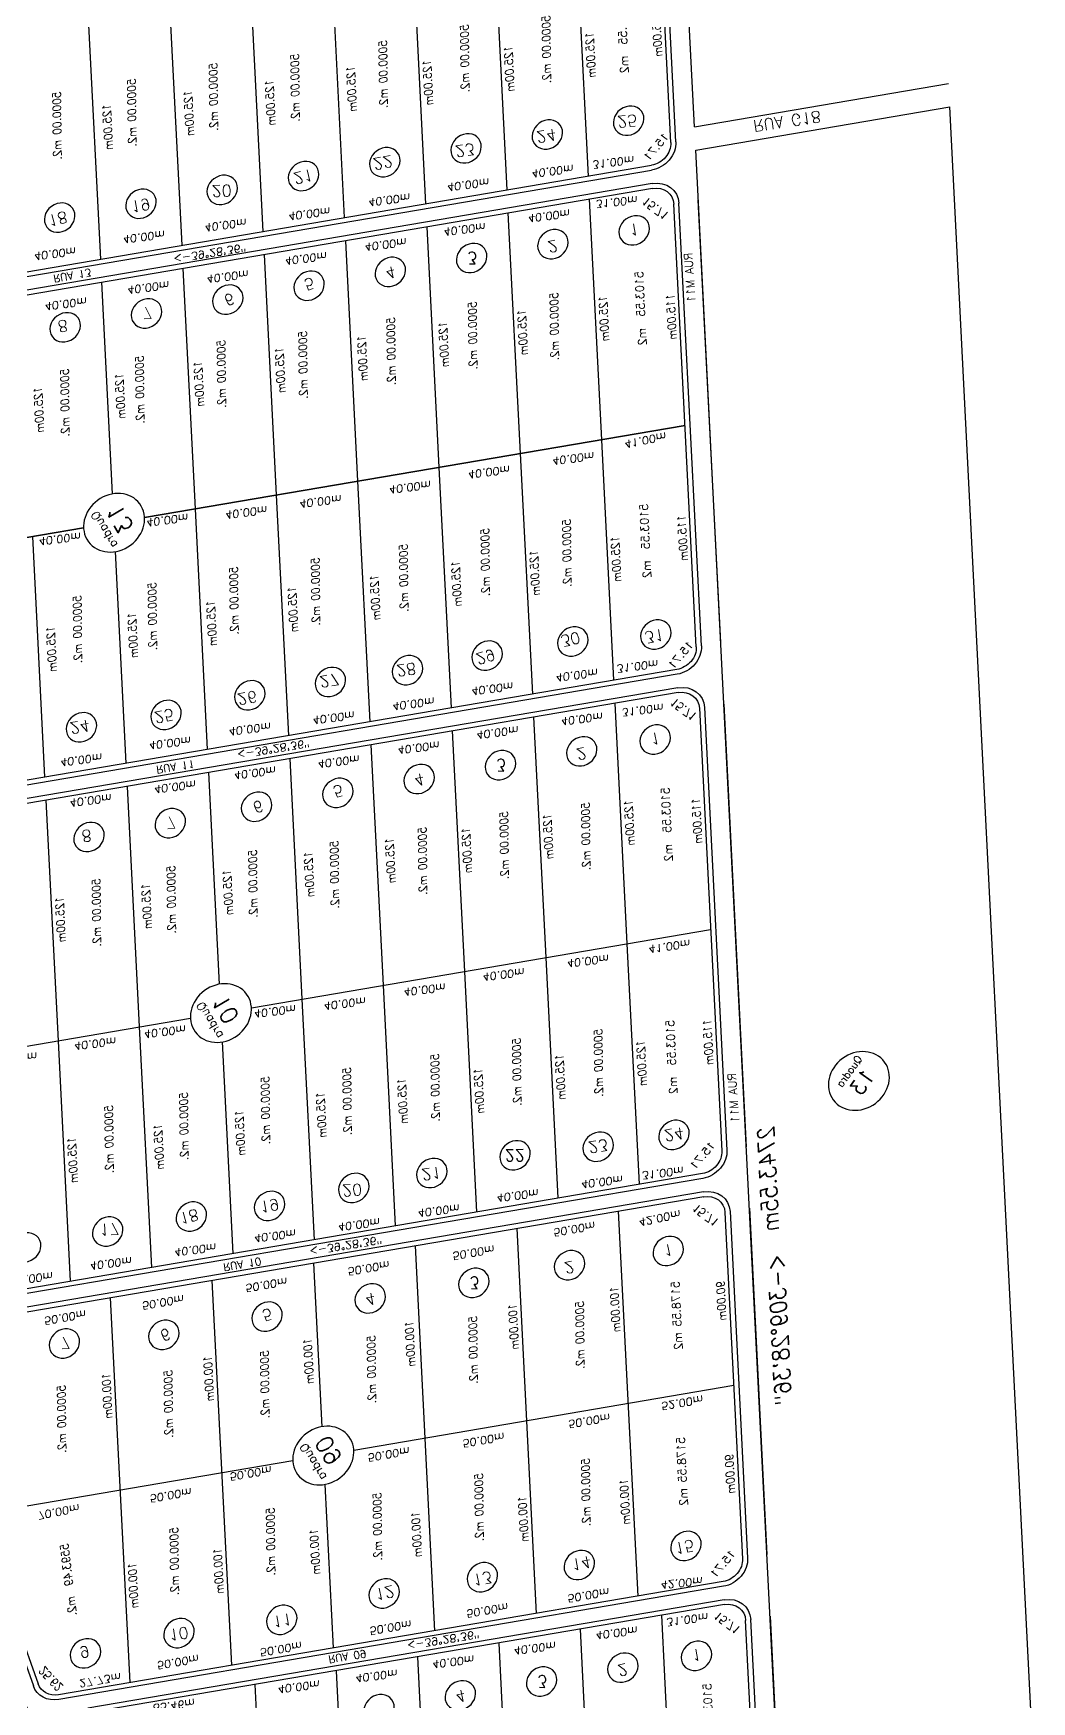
# Model space of a CAD drawing. Extents: x -23785941 to 8798891, y -8418521 to 21897894.
# Drawn here: x -2599359 to -2469920, y 4571250 to 4787501 of the extents above; entities that cross this region are included whole.
import ezdxf
from ezdxf.enums import TextEntityAlignment as Align

# ---------------------------------------------------------------- set-up
doc = ezdxf.new("R2010")
doc.units = 0
doc.header["$MEASUREMENT"] = 0
doc.header["$PDMODE"] = 34
doc.header["$PDSIZE"] = 1
doc.layers.get('0').update_dxf_attribs({"linetype": 'CONTINUOUS'})
for name, color, linetype in [('CALCADA', 3, 'CONTINUOUS'), ('REG60_100', 2, 'CONTINUOUS'), ('RUA', 1, 'CONTINUOUS')]:
    doc.layers.add(name, color=color, linetype=linetype)
doc.styles.add('1_5MM', font='romans.shx', dxfattribs={"height": 6})
doc.styles.add('1MM', font='romans.shx', dxfattribs={"height": 4})
doc.styles.add('2MM', font='romans.shx', dxfattribs={"height": 8})

# ---------------------------------------------------------------- blocks, each defined once
blk = doc.blocks.new('A$C3D774E76')
for p, q in [((-21727.19, -2539.44), (-21510.73, -2414.37)), ((-21909.72, -2447.41), (-21816.88, -2422.94)), ((-21642.03, -2710.83), (-21805.67, -2427.61)), ((-22052.45, -2947.96), (-22348.12, -2436.24)), ((-21631.64, -2704.82), (-21788.29, -2433.7)), ((-21832.18, -2581.62), (-21909.72, -2447.41)), ((-21747.21, -2504.81), (-21638.97, -2442.27)), ((-21815.2, -2810.88), (-22024.34, -2448.91)), ((-21707.18, -2574.08), (-21490.72, -2449.01)), ((-21961.29, -2558.05), (-21788.11, -2457.99)), ((-22303.76, -2762.86), (-22473.4, -2469.26)), ((-21936.27, -2601.34), (-21763.1, -2501.29)), ((-21667.16, -2643.35), (-21450.7, -2518.28)), ((-22129.44, -2540.87), (-22056.9, -2666.42)), ((-21981.18, -2547.6), (-22089.41, -2610.14)), ((-21811.68, -2587.1), (-21738.09, -2544.58)), ((-21687.17, -2608.71), (-21591.93, -2553.68)), ((-21647.15, -2677.98), (-21430.68, -2552.91)), ((-22407.32, -2583.62), (-22303.76, -2762.86)), ((-21961.17, -2582.24), (-22069.4, -2644.77)), ((-21886.24, -2687.93), (-21713.07, -2587.87)), ((-22042.06, -2941.96), (-22239.76, -2599.79)), ((-21911.26, -2644.64), (-21837.66, -2602.11)), ((-22268.92, -3073.03), (-22538.88, -2605.79)), ((-22089.41, -2610.14), (-22197.65, -2672.67)), ((-21723.61, -2769.51), (-21817.17, -2607.6)), ((-21941.16, -2616.87), (-22036.4, -2671.9)), ((-21861.23, -2731.22), (-21688.06, -2631.17)), ((-22069.4, -2644.77), (-22177.64, -2707.31)), ((-21921.15, -2651.51), (-22029.38, -2714.04)), ((-22525.95, -2652.16), (-22279.31, -3079.03)), ((-21540.05, -2663.45), (-21617.98, -2708.48)), ((-21836.22, -2774.52), (-21663.04, -2674.46)), ((-22208.04, -2678.68), (-22316.27, -2741.21)), ((-21611.98, -2718.87), (-21544.44, -2679.85)), ((-22062.38, -2686.91), (-22157.62, -2741.94)), ((-21901.14, -2686.14), (-22009.37, -2748.68)), ((-22041.89, -2692.39), (-21928.82, -2888.08)), ((-22188.03, -2713.31), (-22283.27, -2768.34)), ((-22029.38, -2714.04), (-22137.61, -2776.58)), ((-21881.13, -2720.77), (-21989.36, -2783.31)), ((-21801.54, -2814.54), (-21645.69, -2724.49)), ((-21795.54, -2824.93), (-21639.68, -2734.88)), ((-22168.02, -2747.95), (-22276.25, -2810.48)), ((-22009.37, -2748.68), (-22117.6, -2811.21)), ((-21861.11, -2755.41), (-21969.35, -2817.94)), ((-22309.25, -2783.35), (-22404.49, -2838.38)), ((-22148, -2782.58), (-22256.24, -2845.12)), ((-21989.36, -2783.31), (-22097.59, -2845.85)), ((-22155.68, -3019.15), (-22288.75, -2788.83)), ((-22288.75, -2788.83), (-22155.68, -3019.15)), ((-21841.1, -2790.04), (-21949.34, -2852.58)), ((-22276.25, -2810.48), (-22384.48, -2873.02)), ((-22127.99, -2817.21), (-22236.23, -2879.75)), ((-21969.35, -2817.94), (-22077.58, -2880.48)), ((-22028.4, -2945.61), (-21829.25, -2830.55)), ((-22414.88, -2844.38), (-22523.12, -2906.92)), ((-22256.24, -2845.12), (-22364.47, -2907.65)), ((-22022.39, -2956), (-21823.25, -2840.94)), ((-22107.98, -2851.85), (-22216.21, -2914.38)), ((-21949.34, -2852.58), (-22057.57, -2915.11)), ((-22394.87, -2879.02), (-22503.1, -2941.55)), ((-22236.23, -2879.75), (-22344.46, -2942.29)), ((-22087.97, -2886.48), (-22196.2, -2949.02)), ((-22374.86, -2913.65), (-22470.1, -2968.69)), ((-22216.21, -2914.38), (-22324.45, -2976.92)), ((-22067.96, -2921.12), (-22176.19, -2983.65)), ((-22354.85, -2948.29), (-22463.08, -3010.82)), ((-22196.2, -2949.02), (-22304.44, -3011.55)), ((-22056.11, -2961.62), (-22255.25, -3076.69)), ((-22050.1, -2972.01), (-22249.25, -3087.08)), ((-22334.84, -2982.92), (-22443.07, -3045.46)), ((-22176.19, -2983.65), (-22284.42, -3046.19)), ((-22155.68, -3019.15), (-22176.19, -2983.65)), ((-22314.83, -3017.56), (-22423.06, -3080.09)), ((-22294.81, -3052.19), (-22403.05, -3114.73)), ((-22282.96, -3092.7), (-22482.11, -3207.76)), ((-22282.15, -3106.09), (-22476.11, -3218.15))]:
    blk.add_line(p, q)
at = {"color": 1}
for p, q in [((-21544.44, -2679.85), (-22271.76, -3100.08)), ((-21481.9, -2788.08), (-22209.23, -3208.32)), ((-22282.15, -3106.09), (-22938.52, -3485.33)), ((-22282.15, -3106.09), (-22219.62, -3214.32)), ((-22271.76, -3100.08), (-22209.23, -3208.32))]:
    blk.add_line(p, q, dxfattribs=at)
for centre in [(-21814.99, -2449.37), (-21793.84, -2490.42), (-21956.16, -2527.9), (-21766.72, -2533.04), (-22010.19, -2540.06), (-21696.79, -2544.92), (-21928.07, -2567.98), (-21990.86, -2575.55), (-21745.39, -2579.15), (-21676.78, -2579.55), (-21970.57, -2611.4), (-21902.94, -2612.12), (-21656.77, -2614.18), (-21720.96, -2620.86), (-21950.15, -2643.97), (-21636.76, -2648.82), (-21877.81, -2656.26), (-21695.23, -2660.96), (-22167.96, -2678.63), (-21930.99, -2680.88), (-21618.34, -2679.94), (-21851.38, -2699.81), (-22217.99, -2706.38), (-22147.95, -2713.26), (-21669.37, -2706.67), (-21912.48, -2714.58), (-22196.26, -2741.87), (-21828.4, -2740.98), (-22127.46, -2750.5), (-21893.53, -2751.04), (-22177.97, -2779.07), (-21802.97, -2782.32), (-22107.45, -2785.14), (-21870.63, -2784.9), (-22396.68, -2811.92), (-22157.96, -2813.28), (-22087.43, -2819.77), (-21851.49, -2816.9), (-22446.03, -2840.44), (-22376.67, -2846.56), (-22138.37, -2845.77), (-22067.42, -2854.41), (-22426.02, -2875.08), (-22356.66, -2881.19), (-22119.22, -2879.98), (-22047.41, -2889.04), (-22406.01, -2909.71), (-22336.65, -2915.83), (-22097.92, -2916.33), (-22029, -2920.17), (-22386, -2944.34), (-22316.63, -2950.46), (-22074.34, -2949.73), (-22365.99, -2978.98), (-22296.62, -2985.1), (-22345.98, -3013.61), (-22276.61, -3019.73), (-22325.97, -3048.25), (-22256.6, -3054.37), (-22305.96, -3082.88)]:
    blk.add_circle(centre, 7.5)
at = {"color": 5}
for centre in [(-21824.67, -2594.61), (-22049.39, -2679.41), (-22296.26, -2775.85), (-21815.71, -2901.94)]:
    blk.add_circle(centre, 15, dxfattribs=at)
at = {"color": 0}
for centre, radius, start in [((-21778.11, -2601.73), 194.76, 87.25008), ((-21814.33, -2432.61), 10, 30.01869)]:
    blk.add_arc(centre, radius, start, 104.76369, dxfattribs=at)
for centre, start, end in [((-21622.98, -2699.82), 210.01869, 300.01869), ((-21650.69, -2715.83), 300.01869, 30.01869), ((-21806.54, -2805.88), 210.01869, 300.01869), ((-21834.25, -2821.89), 300.01869, 30.01869), ((-22033.4, -2936.95), 210.01869, 300.01869), ((-22061.11, -2952.96), 300.01869, 30.01869), ((-22260.26, -3068.03), 210.01869, 300.01869), ((-22287.96, -3084.04), 300.01869, 30.01869)]:
    blk.add_arc(centre, 10, start, end)
for p in [(-21801.99, -2433.99), (-21631.64, -2704.82), (-21642.03, -2710.83), (-21617.98, -2708.48), (-21645.69, -2724.49), (-21815.2, -2810.88), (-21801.54, -2814.54), (-21825.59, -2816.89), (-21829.25, -2830.55), (-22042.06, -2941.96), (-22052.45, -2947.96), (-22028.4, -2945.61), (-22056.11, -2961.62), (-22268.92, -3073.03), (-22279.31, -3079.03), (-22255.25, -3076.69), (-22282.96, -3092.7)]:
    blk.add_point(p)
at = {"layer": 'CALCADA'}
for p, q in [((-21910.36, -2444.99), (-21817.51, -2420.53)), ((-21639.87, -2709.58), (-21803.5, -2426.36)), ((-22050.29, -2946.71), (-22345.95, -2434.98)), ((-21633.81, -2706.07), (-21790.46, -2434.95)), ((-21825.59, -2816.89), (-22041.22, -2443.7)), ((-21823.43, -2815.63), (-22039.05, -2442.45)), ((-21817.37, -2812.13), (-22026.51, -2450.16)), ((-22044.22, -2943.21), (-22241.92, -2601.04)), ((-22271.08, -3074.28), (-22541.04, -2607.04)), ((-22523.78, -2650.91), (-22277.14, -3077.78)), ((-21538.8, -2665.62), (-21616.73, -2710.64)), ((-21800.29, -2816.7), (-21644.44, -2726.65)), ((-22027.15, -2947.78), (-21828, -2832.71)), ((-22054.85, -2963.79), (-22254, -3078.85)), ((-22281.71, -3094.86), (-22480.86, -3209.92))]:
    blk.add_line(p, q, dxfattribs=at)
for centre, radius, start, end in [((-21778.11, -2601.73), 192.26, 87.25008, 104.76369), ((-21622.98, -2699.82), 12.5, 210.01869, 300.01869), ((-21650.69, -2715.83), 12.5, 300.01869, 30.01869), ((-21834.25, -2821.89), 12.5, 300.01869, 30.01869), ((-21806.54, -2805.88), 12.5, 210.01869, 300.01869), ((-22061.11, -2952.96), 12.5, 300.01869, 30.01869), ((-22033.4, -2936.95), 12.5, 210.01869, 300.01869), ((-22260.26, -3068.03), 12.5, 210.01869, 300.01869), ((-22287.96, -3084.04), 12.5, 300.01869, 30.01869)]:
    blk.add_arc(centre, radius, start, end, dxfattribs=at)
at = {"layer": 'CALCADA', "color": 0}
blk.add_arc((-21814.33, -2432.61), 12.5, 30.01869, 104.76369, dxfattribs=at)
at = {"color": 1, "style": '1MM'}
for p in [(-21705.48, -2589.9), (-21907.75, -2663.13), (-22146.3, -2774.34), (-22381.68, -2888.69)]:
    blk.add_text('<-39%%d28\'36" ', height=4, rotation=300.39386, dxfattribs=at).set_placement(p, align=Align.MIDDLE)
at = {"char_height": 6, "attachment_point": 1, "style": '1_5MM'}
for s, insert, width, rotation in [('9', (-21814.11, -2446.28), 7.631, 297.06745), ('7', (-21954.95, -2524.88), 3.942, 306.6149), ('6', (-21925.48, -2565.57), 3.942, 288.92293), ('4', (-21674.77, -2576.17), 5.226, 298.54984), ('5', (-21901.68, -2609.69), 8.212, 292.44243), ('3', (-21655.81, -2610.82), 7.465, 312.12015), ('19', (-21949.84, -2638.65), 16, 299.42134), ('2', (-21634.14, -2644.87), 11.198, 297.64789), ('4', (-21875.8, -2652.88), 5.226, 298.54984), ('8', (-22167.76, -2674.74), 4.927, 301.55036), ('1', (-21617.11, -2676.91), 5.972, 298.72561), ('3', (-21850.42, -2696.45), 7.465, 312.12015), ('7', (-22146.73, -2710.25), 3.942, 306.6149), ('25', (-22195.84, -2735.51), 16, 297.64477), ('2', (-21825.78, -2737.03), 11.198, 297.64789), ('6', (-22124.87, -2748.09), 3.942, 288.92293), ('26', (-22177.25, -2771.98), 25, 299.42132), ('5', (-22106.18, -2782.7), 8.212, 292.44243), ('1', (-21801.74, -2779.29), 5.972, 298.72561), ('8', (-22396.48, -2808.03), 4.927, 301.55036), ('27', (-22158.51, -2807.92), 25, 299.49206), ('4', (-22085.42, -2816.39), 5.226, 298.54984), ('7', (-22375.45, -2843.54), 3.942, 306.6149), ('28', (-22138.68, -2840.08), 25, 300.39434), ('3', (-22066.47, -2851.05), 7.465, 312.12015), ('19', (-22424.99, -2869.14), 16, 299.53544), ('29', (-22118.06, -2873.86), 16, 292.47715), ('6', (-22354.07, -2878.78), 3.942, 288.92293), ('2', (-22044.79, -2885.09), 11.198, 297.64789), ('5', (-22335.38, -2913.39), 8.212, 292.44243), ('30', (-22098.94, -2910.72), 16, 296.94214), ('1', (-22027.77, -2917.14), 5.972, 298.72561), ('4', (-22314.62, -2947.08), 5.226, 298.54984), ('31', (-22073.71, -2943.37), 16, 299.20839), ('3', (-22295.67, -2981.73), 7.465, 312.12015), ('2', (-22273.99, -3015.78), 11.198, 297.64789), ('1', (-22255.37, -3051.33), 5.972, 298.72561), ('25', (-22306.24, -3076.8), 16, 304.1042), ('RUA G18', (-22260.9, -3127.33), 226.937, 301.43854)]:
    blk.add_mtext(s, dxfattribs=dict(at, insert=insert, width=width, rotation=rotation))
for s, insert, rotation in [('10', (-21793.45, -2484.71), 301.64702), ('11', (-21765.76, -2527.69), 298.51353), ('17', (-21991.53, -2571.34), 305.83036), ('12', (-21744.82, -2574.17), 297.64476), ('18', (-21970.42, -2605.18), 294.52259), ('13', (-21719.83, -2615.1), 298.09885), ('14', (-21694.96, -2656.75), 299.42134), ('20', (-21930.78, -2674.21), 305.83051), ('24', (-22218.4, -2700.54), 300.42822), ('15', (-21668.95, -2700.49), 298.6081), ('21', (-21912.09, -2708.9), 300.86223), ('22', (-21894.23, -2745.49), 309.3778), ('23', (-21870.59, -2779.66), 300.86214), ('24', (-21851.44, -2811.65), 300.86214), ('18', (-22445.19, -2834.06), 294.52261), ('20', (-22406.17, -2903.8), 307.76033), ('21', (-22384.97, -2938.79), 295.80295), ('22', (-22365.93, -2972.8), 298.92102), ('23', (-22345.23, -3007.28), 300.86235), ('24', (-22325.46, -3042.07), 301.23178)]:
    blk.add_mtext(s, dxfattribs=dict(at, insert=insert, rotation=rotation))
at = {"color": 1, "char_height": 4, "attachment_point": 1, "style": '1MM'}
for insert, rotation in [((-21836.31, -2587.92), 5.03393), ((-22060.91, -2672.07), 5.03393), ((-22307.52, -2769.1), 5.03393), ((-21827.93, -2908.45), 69.49536)]:
    blk.add_mtext('Quadra', dxfattribs=dict(at, insert=insert, rotation=rotation))
at = {"color": 1, "char_height": 8, "attachment_point": 1, "style": '2MM'}
for s, insert, width, rotation in [('09', (-21833.44, -2594.7), 20.682, 5.03393), ('10', (-22058.04, -2678.85), 20.682, 5.03393), ('13', (-22304.65, -2775.88), 20.682, 5.03393), ('13', (-21820.21, -2907.75), 17.5, 69.49536)]:
    blk.add_mtext(s, dxfattribs=dict(at, insert=insert, width=width, rotation=rotation))
at = {"layer": 'REG60_100', "style": '1MM'}
for s, rotation, p in [('25.62', 353.70366, (-21814.99, -2429.16)), ('27.73m', 300.01869, (-21798.54, -2447.61)), ('85.46m', 302.0038, (-21763.95, -2468.44)), ('70.00m', 298.93774, (-21884.9, -2478.89)), ('50.00m', 300.01869, (-21781.47, -2482.15)), ('100.00m', 30.01869, (-21829.41, -2486.47)), ('50.00m', 300.01869, (-21856.18, -2525.99)), ('100.00m', 30.01869, (-21808.39, -2522.84)), ('50.00m', 300.01869, (-21754.15, -2524.72)), ('40.00m', 302.77776, (-21732.05, -2520.97)), ('40.00m', 302.77776, (-21994.56, -2533.96)), ('100.00m', 30.01869, (-21920, -2529.57)), ('50.00m', 300.01869, (-21967.07, -2535.62)), ('40.00m', 302.77776, (-21711.89, -2553.41)), ('50.00m', 300.01869, (-21840.03, -2562.35)), ('40.00m', 302.77776, (-21975.86, -2568.06)), ('100.00m', 30.01869, (-21785.88, -2564.74)), ('50.00m', 300.01869, (-21728.39, -2572.27)), ('50.00m', 300.01869, (-21942.27, -2576.91)), ('100.00m', 30.01869, (-21894.98, -2572.86)), ('125.00m', 30.01869, (-22033.3, -2582.34)), ('40.00m', 302.77776, (-21693.41, -2586.42)), ('40.00m', 302.77776, (-22094.92, -2589.34)), ('40.00m', 302.77776, (-21954.73, -2603.79)), ('100.00m', 30.01869, (-21760.86, -2608.03)), ('50.00m', 300.01869, (-21704.87, -2613.67)), ('50.00m', 300.01869, (-21916.79, -2620.94)), ('100.00m', 30.01869, (-21870.59, -2615.5)), ('50.00m', 300.01869, (-21804.14, -2619.91)), ('40.00m', 302.77776, (-22076.22, -2623.44)), ('125.00m', 30.01869, (-22011.5, -2618.69)), ('40.00m', 302.77776, (-21673.25, -2621.1)), ('40.00m', 302.77776, (-21935.23, -2637.89)), ('125.00m', 30.01869, (-22141.53, -2644.87)), ('40.00m', 302.77776, (-22059.06, -2653.18)), ('125.00m', 30.01869, (-21991.49, -2653.32)), ('50.00m', 300.01869, (-21779.94, -2659.77)), ('100.00m', 30.01869, (-21733.35, -2652.72)), ('50.00m', 300.01869, (-21679.11, -2656.19)), ('40.00m', 302.77776, (-21653.66, -2656.35)), ('50.00m', 300.01869, (-21891.31, -2664.29)), ('100.00m', 30.01869, (-21845.57, -2658.79)), ('40.00m', 302.77776, (-21913.28, -2672.8)), ('125.00m', 30.01869, (-22119.73, -2681.22)), ('40.00m', 302.77776, (-22183.15, -2689.67)), ('125.00m', 30.01869, (-21973.31, -2689.09)), ('31.00m', 302.14168, (-21636.88, -2686.75)), ('40.00m', 302.77776, (-22203.79, -2697.4)), ('100.00m', 30.01869, (-21708.33, -2696.01)), ('42.00m', 304.34277, (-21654.51, -2694.91)), ('40.00m', 302.77776, (-22032.66, -2700.53)), ('100.00m', 30.01869, (-21819.93, -2702.74)), ('50.00m', 300.01869, (-21754.46, -2705.19)), ('15.71', 345.01869, (-21622.72, -2700.78)), ('40.00m', 302.77776, (-21893.78, -2706.9)), ('50.00m', 300.01869, (-21864.45, -2708.33)), ('125.00m', 30.01869, (-22261.72, -2717.01)), ('125.00m', 30.01869, (-22099.72, -2715.86)), ('15.71', 75.01869, (-21649.82, -2715.83)), ('40.00m', 302.77776, (-22162.02, -2725.4)), ('40.00m', 302.77776, (-22013.65, -2729.14)), ('125.00m', 30.01869, (-21953.29, -2723.73)), ('40.00m', 302.77776, (-22182.66, -2735.71)), ('40.00m', 302.77776, (-21875.09, -2741)), ('52.00m', 300.01869, (-21732.55, -2745.38)), ('40.00m', 302.77776, (-22306.44, -2750.96)), ('125.00m', 30.01869, (-22241.71, -2751.65)), ('125.00m', 30.01869, (-22081.54, -2751.63)), ('50.00m', 300.01869, (-21842.4, -2753.05)), ('100.00m', 30.01869, (-21794.92, -2746.04)), ('90.00m', 30.01869, (-21686.65, -2743.53)), ('40.00m', 302.77776, (-22142.51, -2759.5)), ('125.00m', 30.01869, (-21933.24, -2755.51)), ('40.00m', 302.77776, (-21994.14, -2763.24)), ('40.00m', 302.77776, (-22163.15, -2769.81)), ('40.00m', 302.77776, (-21853.96, -2776.73)), ('125.00m', 30.01869, (-22369.56, -2779.02)), ('125.00m', 30.01869, (-22221.7, -2784.83)), ('125.00m', 30.01869, (-22061.53, -2786.26)), ('125.00m', 30.01869, (-21913.23, -2790.14)), ('42.00m', 297.62956, (-21819.86, -2788.44)), ('90.00m', 30.01869, (-21764.58, -2788.56)), ('40.00m', 302.77776, (-22280.22, -2796.93)), ('40.00m', 302.77776, (-22120.57, -2794.41)), ('40.00m', 302.77776, (-21975.45, -2797.34)), ('40.00m', 302.77776, (-22141.21, -2804.72)), ('31.00m', 302.95393, (-21838.41, -2802.17)), ('125.00m', 30.01869, (-22349.55, -2813.66)), ('15.71', 345.01869, (-21806.45, -2806.48)), ('40.00m', 302.77776, (-22406.49, -2818.87)), ('125.00m', 30.01869, (-22201.69, -2819.46)), ('125.00m', 30.01869, (-22041.48, -2818.04)), ('15.71', 75.01869, (-21833.49, -2822.16)), ('40.00m', 302.77776, (-22431.67, -2828.81)), ('40.00m', 302.77776, (-22258.25, -2828.98)), ('40.00m', 302.77776, (-22101.06, -2828.51)), ('125.00m', 30.01869, (-21893.22, -2824.78)), ('40.00m', 302.77776, (-22121.71, -2838.82)), ('40.00m', 302.77776, (-21954.32, -2833.07)), ('40.00m', 302.77776, (-22387.19, -2854.68)), ('125.00m', 30.01869, (-22329.55, -2846.84)), ('125.00m', 30.01869, (-22021.46, -2852.68)), ('40.00m', 302.77776, (-22239.31, -2860.13)), ('125.00m', 30.01869, (-22180.49, -2853.93)), ('40.00m', 302.77776, (-22082.37, -2862.61)), ('115.00m', 30.01869, (-21881.04, -2855.85)), ('40.00m', 302.77776, (-22410.54, -2867.11)), ('41.00m', 301.45132, (-21934.63, -2867.96)), ('40.00m', 302.77776, (-22103.01, -2872.92)), ('125.00m', 30.01869, (-22470.22, -2884.01)), ('125.00m', 30.01869, (-22309.54, -2881.47)), ('40.00m', 302.77776, (-22366.52, -2887.73)), ('125.00m', 30.01869, (-22160.48, -2888.56)), ('125.00m', 30.01869, (-22001.45, -2887.31)), ('40.00m', 302.77776, (-22389.53, -2901.33)), ('40.00m', 302.77776, (-22216.8, -2897.99)), ('40.00m', 302.77776, (-22061.24, -2898.34)), ('40.00m', 302.77776, (-22081.88, -2908.65)), ('125.00m', 30.01869, (-22288.34, -2915.94)), ('115.00m', 30.01869, (-21980.61, -2913.38)), ('125.00m', 30.01869, (-22450.21, -2918.65)), ('40.00m', 302.77776, (-22349.34, -2922.42)), ('125.00m', 30.01869, (-22140.09, -2921.22)), ('31.00m', 302.95393, (-22045.7, -2923.78)), ('40.00m', 302.77776, (-22198.11, -2932.09)), ('31.00m', 302.95393, (-22066.34, -2934.09)), ('40.00m', 302.77776, (-22367.59, -2936.24)), ('15.71', 345.01869, (-22032.94, -2939.32)), ('125.00m', 30.01869, (-22428.73, -2952.37)), ('40.00m', 302.77776, (-22329.84, -2956.52)), ('125.00m', 30.01869, (-22268.32, -2950.57)), ('125.00m', 30.01869, (-22120.08, -2955.85)), ('15.71', 75.01869, (-22057.58, -2953.6)), ('40.00m', 302.77776, (-22348.09, -2970.35)), ('40.00m', 302.77776, (-22176.98, -2967.82)), ('125.00m', 30.01869, (-22408.72, -2987.01)), ('125.00m', 30.01869, (-22248.32, -2983.75)), ('115.00m', 30.01869, (-22107.89, -2986.92)), ('40.00m', 302.77776, (-22311.14, -2990.62)), ('40.00m', 302.77776, (-22329.39, -3004.45)), ('41.00m', 297.93348, (-22161.89, -3000.19)), ('125.00m', 30.01869, (-22386.96, -3017.66)), ('125.00m', 30.01869, (-22228.31, -3018.39)), ('40.00m', 302.77776, (-22290.01, -3026.35)), ('40.00m', 302.77776, (-22308.26, -3040.17)), ('115.00m', 30.01869, (-22207.47, -3044.45)), ('125.00m', 30.01869, (-22366.94, -3052.29)), ('31.00m', 304.18171, (-22274.38, -3055.79)), ('31.00m', 302.95393, (-22292.72, -3065.62)), ('15.71', 345.01869, (-22259.23, -3068.53)), ('125.00m', 30.01869, (-22346.93, -3086.92)), ('15.71', 75.01869, (-22285.84, -3086.16)), ('115.00m', 30.01869, (-22334.75, -3118))]:
    blk.add_text(s, height=4, rotation=rotation, dxfattribs=at).set_placement(p, align=Align.MIDDLE)
for s, rotation, p in [('5593.49  m2.', 26.49211, (-21850.82, -2466.21)), ('5000.00 m2.', 32.20035, (-21922.34, -2508.34)), ('5000.00 m2.', 32.20035, (-21824.6, -2511.28)), ('5000.00 m2.', 32.20035, (-21894.66, -2552.93)), ('5000.00 m2.', 32.20035, (-21802.28, -2553.24)), ('5000.00 m2.', 32.20035, (-21872.34, -2594.89)), ('5000.00 m2.', 32.20035, (-21774.6, -2597.83)), ('5000.00 m2.', 32.20035, (-22028.55, -2604.42)), ('5000.00 m2.', 32.20035, (-22010.24, -2636.39)), ('5000.00 m2.', 32.20035, (-21844.67, -2639.48)), ('5000.00 m2.', 32.20035, (-21750.47, -2641.73)), ('5000.00 m2.', 32.20035, (-22130.9, -2662.93)), ('5000.00 m2.', 32.20035, (-21990.96, -2671.67)), ('5000.00 m2.', 32.20035, (-21820.54, -2683.38)), ('5000.00 m2.', 32.20035, (-21722.8, -2686.32)), ('5000.00 m2.', 32.20035, (-22112.59, -2694.9)), ('5000.00 m2.', 32.20035, (-21968.76, -2705.1)), ('5000.00 m2.', 32.20035, (-22093.3, -2730.19)), ('5000.00 m2.', 32.20035, (-21792.86, -2727.97)), ('5000.00 m2.', 32.20035, (-22259.78, -2734.81)), ('5000.00 m2.', 32.20035, (-21946.48, -2742.24)), ('5000.00 m2.', 32.20035, (-22071.11, -2763.61)), ('5000.00 m2.', 32.20035, (-22241.47, -2766.78)), ('5000.00 m2.', 32.20035, (-21927.19, -2777.53)), ('5000.00 m2.', 32.20035, (-22362.13, -2793.32)), ('5000.00 m2.', 32.20035, (-22222.19, -2802.07)), ('5000.00 m2.', 32.20035, (-22048.83, -2800.76)), ('5000.00 m2.', 32.20035, (-21904.99, -2810.96)), ('5000.00 m2.', 32.20035, (-22343.82, -2825.29)), ('5000.00 m2.', 32.20035, (-22199.99, -2835.49)), ('5000.00 m2.', 32.20035, (-22029.54, -2836.05)), ('5000.00 m2.', 32.20035, (-22484.88, -2867.68)), ('5000.00 m2.', 32.20035, (-22324.54, -2860.58)), ('5000.00 m2.', 32.20035, (-22177.71, -2872.64)), ('5000.00 m2.', 32.20035, (-22007.34, -2869.47)), ('5000.00 m2.', 32.20035, (-22302.34, -2894)), ('5000.00 m2.', 32.20035, (-22466.57, -2899.65)), ('5000.00 m2.', 32.20035, (-22158.43, -2907.93)), ('5000.00 m2.', 32.20035, (-22447.28, -2934.93)), ('5000.00 m2.', 32.20035, (-22280.06, -2931.15)), ('5000.00 m2.', 32.20035, (-22136.23, -2941.35)), ('5000.00 m2.', 32.20035, (-22425.08, -2968.36)), ('5000.00 m2.', 32.20035, (-22260.78, -2966.44)), ('5000.00 m2.', 32.20035, (-22238.58, -2999.86)), ('5000.00 m2.', 32.20035, (-22402.8, -3005.5)), ('5000.00 m2.', 32.20035, (-22383.52, -3040.79)), ('5000.00 m2.', 32.20035, (-22361.32, -3074.22))]:
    blk.add_text(s, height=4, rotation=rotation, dxfattribs=at).set_placement(p, align=Align.BOTTOM_CENTER)
at = {"layer": 'REG60_100', "char_height": 4, "width": 69.819, "attachment_point": 1, "rotation": 30.24561, "style": '1MM'}
for s, insert in [('5103.55  m2', (-21604.26, -2674.65)), ('5178.55 m2', (-21719.62, -2733.41)), ('5178.55 m2', (-21788.94, -2774.9)), ('5103.55  m2', (-21903.95, -2845.83)), ('5103.55  m2', (-22006.35, -2908.98)), ('5103.55  m2', (-22136.24, -2980)), ('5103.55  m2', (-22238.64, -3043.14)), ('5103.55  m2', (-22362.39, -3112.37))]:
    blk.add_mtext(s, dxfattribs=dict(at, insert=insert))
at = {"layer": 'RUA', "style": '2MM'}
for s, p in [('<-309%%d28\'36"', (-21733.67, -2802.74)), ('2743.55m', (-21802.6, -2840.46))]:
    blk.add_text(s, height=8, rotation=30.01869, dxfattribs=at).set_placement(p, align=Align.MIDDLE)
at = {"layer": 'RUA', "char_height": 4, "attachment_point": 1, "style": '1_5MM'}
for s, insert, width, rotation in [('RUA 09', (-21732.74, -2538.81), 808.839, 300.81365), ('RUA 10', (-21936.42, -2608.49), 808.839, 300.30823), ('RUA 11', (-22173.7, -2722.06), 808.839, 300.62671), ('RUA 13', (-22419.66, -2820.18), 808.839, 299.81585), ('RUA M11', (-21860.93, -2854.34), 69.952, 29.07676), ('RUA M11', (-22230.81, -3066.85), 69.952, 29.07676)]:
    blk.add_mtext(s, dxfattribs=dict(at, insert=insert, width=width, rotation=rotation))

msp = doc.modelspace()

# ---------------------------------------------------------------- block references
at = {"linetype": 'Continuous', "xscale": 240.4782668173248, "yscale": -275.6364145158877, "zscale": 240.4782668173248, "rotation": 306.4169145854838}
msp.add_blockref('A$C3D774E76', (-21555, -44868), dxfattribs=at)

doc.saveas('drawing.dxf')
